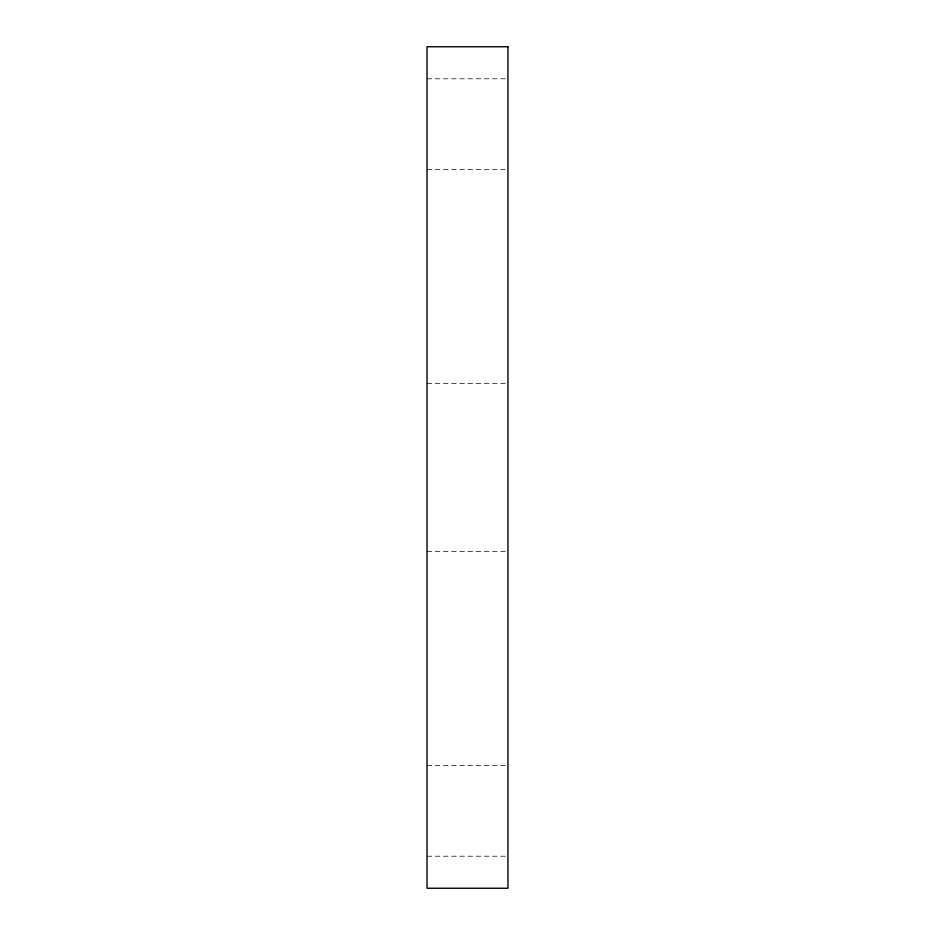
<?xml version="1.0" encoding="UTF-8"?>
<svg xmlns="http://www.w3.org/2000/svg" width="935" height="935" viewBox="0 0 935 935"><rect width="100%" height="100%" fill="white"/><g stroke="black" fill="none" stroke-linecap="round" stroke-linejoin="round"><path stroke-width="0.7" stroke-dasharray="4.67 3.51" d="M427.038 78.797L506.513 78.797M427.038 169.41L506.513 169.41M427.038 383.35L506.513 383.35M427.038 551.65L506.513 551.65M427.038 765.59L506.513 765.59M427.038 856.203L506.513 856.203"/><path stroke-width="1.4" d="M507.962 46.75L427.038 46.75L427.038 888.25L507.962 888.25L507.962 46.75"/></g></svg>
